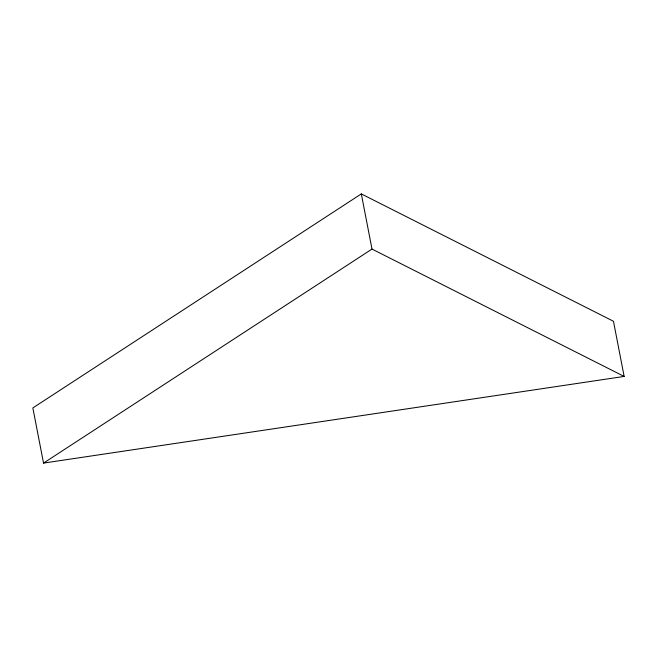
<?xml version="1.0" encoding="UTF-8"?>
<svg xmlns="http://www.w3.org/2000/svg" width="657" height="657" viewBox="0 0 657 657"><rect width="100%" height="100%" fill="white"/><g stroke="black" fill="none" stroke-linecap="round" stroke-linejoin="round"><path stroke-width="0.99" d="M361.309 193.905L32.85 407.931L43.534 463.095L624.15 376.436L613.466 321.273L361.309 193.905L372.002 249.069L624.15 376.436M43.534 463.095L372.002 249.069"/></g></svg>
